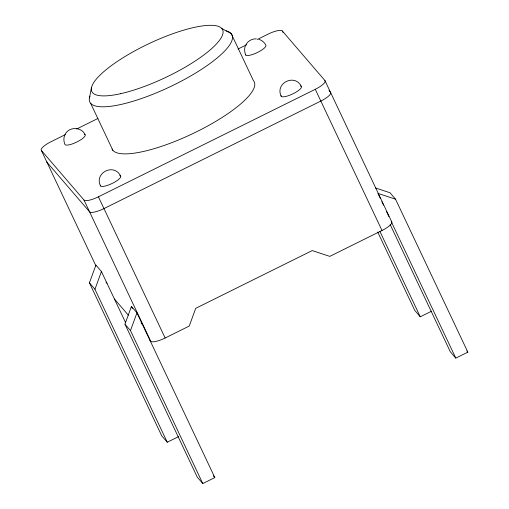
<?xml version="1.0" encoding="UTF-8"?>
<svg xmlns="http://www.w3.org/2000/svg" width="509" height="509" viewBox="0 0 509 509"><rect width="100%" height="100%" fill="white"/><g stroke="black" fill="none" stroke-linecap="round" stroke-linejoin="round"><path stroke-width="0.76" d="M89.45 97.944L91.455 87.739M64.535 135.693C63.453 138.607 63.79 141.801 64.993 144.626A11.236 2.927 -25.3 0 0 78.303 141.273A11.236 2.927 -25.3 0 0 84.22 134.242M245.262 46.096C244.18 49.01 244.517 52.211 245.72 55.029M178.595 436.607L167.257 442.232L161.728 435.799L89.425 282.845L95.915 265.106L101.437 271.532L125.628 322.7M167.257 442.232L94.954 289.271L101.437 271.532M124.947 324.163L131.437 306.424L136.959 312.85L214.83 477.576L202.779 483.55L197.25 477.124L124.947 324.163L130.476 330.589L202.779 483.55M130.476 330.589L136.959 312.85M64.91 134.949C68.225 126.499 81.427 126.436 85.073 134.669M245.637 45.358C247.425 41.229 251.866 38.576 256.339 38.862M65.26 134.669L51.04 141.718A13.482 3.512 -25.3 0 0 41.363 150.448L95.934 265.895M76.636 129.031L97.97 118.457M238.047 49.01L246.579 44.779M257.242 39.492L267.912 34.205A13.482 3.512 -25.3 0 1 282.33 30.985L324.952 80.575L391.695 221.765A13.482 3.512 -25.3 0 1 382.017 230.494L329.807 256.377L312.195 250.581L195.73 308.32L189.24 326.059L165.145 338.008A13.482 3.512 -25.3 0 1 150.728 341.227L149.939 340.305M41.363 150.448L83.985 200.031A13.482 3.512 -25.3 0 0 98.402 196.811L315.275 89.304A13.482 3.512 -25.3 0 0 324.952 80.575M377.716 232.034L414.746 310.369L420.269 316.795L431.613 311.177M390.136 224.482L450.268 351.694L455.797 358.12L467.841 352.145L395.538 199.184L390.015 192.758L375.337 187.929M395.538 199.184L377.926 193.395L380.217 198.236M258.979 39.301C261.855 40.364 264.425 42.266 265.8 45.078A11.236 2.927 -25.3 0 1 256.402 52.981A11.236 2.927 -25.3 0 1 245.548 54.266M221.86 28.549L231.194 33.607L253.437 80.67A78.634 20.481 -25.3 0 1 194.343 132.868A78.634 20.481 -25.3 0 1 112.044 149.061M328.973 90.545L330.519 92.339A13.482 3.512 -25.3 0 1 320.835 101.068L103.963 208.582A13.482 3.512 -25.3 0 1 89.552 211.801L46.923 162.212A13.482 3.512 -25.3 0 1 46.72 161.296M466.836 350.975L467.841 352.145M105.999 282.126L106.998 283.297M141.018 322.865L142.526 324.621M114.417 298.987L128.383 315.23M89.425 282.845L94.954 289.271M213.322 475.826L214.83 477.576M301.322 86.396C294.832 73.169 274.656 83.171 281.242 96.354M120.595 175.993C114.105 162.759 93.936 172.761 100.515 185.944M381.852 201.698L383.493 205.159M386.522 211.579L388.882 216.567M391.243 221.568L455.797 358.12M315.275 89.304L382.017 230.494M379.841 231.271L420.269 316.795M282.33 30.985L282.979 32.372M90.627 103.289L112.877 150.352M98.402 196.811L165.145 338.008M83.985 200.031L150.728 341.227M131.437 306.424L132.416 308.499M300.469 85.97A11.236 2.927 -25.3 0 1 293.254 93.669A11.236 2.927 -25.3 0 1 281.07 95.59M119.742 175.567A11.236 2.927 -25.3 0 1 112.527 183.265A11.236 2.927 -25.3 0 1 100.349 185.181M226.104 30.833A78.634 20.481 -25.3 0 1 171.196 86.237A78.634 20.481 -25.3 0 1 89.972 96.125M120.468 93.72A72.342 18.846 -25.3 0 0 222.948 33.467A72.342 18.846 -25.3 0 0 128.192 54.616A72.342 18.846 -25.3 0 0 120.468 93.72"/></g></svg>
